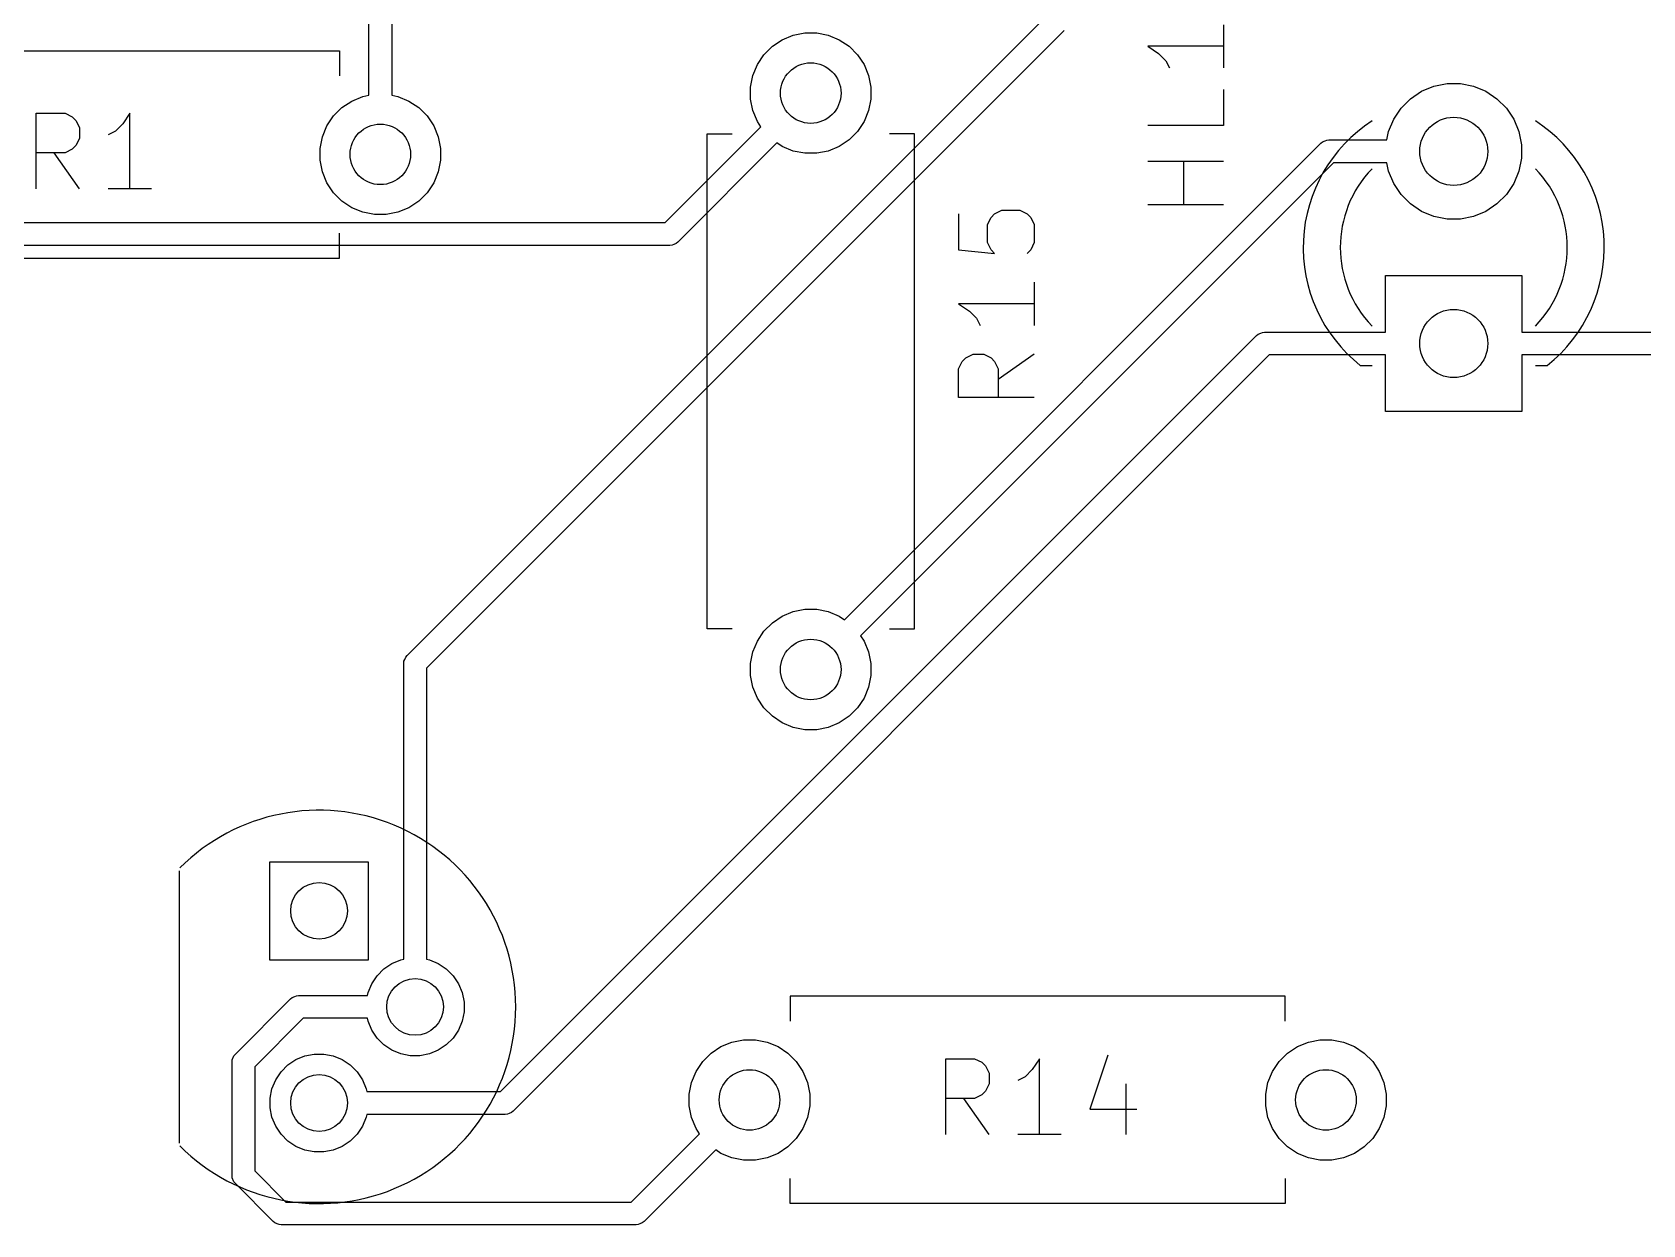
# Model space of a CAD drawing. Extents: x 119.8 to 199.8, y -185.2 to -95.2.
# Drawn here: x 160.46 to 181.75, y -158.81 to -143.05 of the extents above; entities that cross this region are included whole.
import ezdxf

# ---------------------------------------------------------------- set-up
doc = ezdxf.new("R2010")
doc.units = 0
doc.layers.add('BLACK', color=7, linetype='CONTINUOUS')

msp = doc.modelspace()

# ---------------------------------------------------------------- linework, layer by layer
at = {"layer": 'BLACK', "linetype": 'CONTINUOUS'}
for p, q in [((164.9156, -143.882491), (164.9156, -140.3244)), ((165.2156, -140.3244), (165.2156, -143.882491)), ((165.419534, -151.288334), (173.8482, -142.859668)), ((174.104266, -143.027866), (165.6756, -151.456532)), ((170.523372, -143.088848), (170.677186, -143.058252)), ((170.677186, -143.058252), (170.834014, -143.058252)), ((170.834014, -143.058252), (170.987828, -143.088848)), ((176.210419, -142.950114), (176.210419, -143.521542)), ((170.137192, -143.346885), (170.248085, -143.235992)), ((170.248085, -143.235992), (170.378483, -143.148863)), ((170.378483, -143.148863), (170.523372, -143.088848)), ((170.987828, -143.088848), (171.132717, -143.148863)), ((171.132717, -143.148863), (171.263115, -143.235992)), ((171.263115, -143.235992), (171.374008, -143.346885)), ((176.210419, -143.235828), (175.210419, -143.235828)), ((175.210419, -143.235828), (175.353276, -143.331066)), ((157.9856, -143.2944), (164.5256, -143.2944)), ((164.5256, -143.2944), (164.5256, -143.6244)), ((169.990048, -143.622172), (170.050063, -143.477283)), ((170.050063, -143.477283), (170.137192, -143.346885)), ((171.374008, -143.346885), (171.461137, -143.477283)), ((171.461137, -143.477283), (171.521152, -143.622172)), ((175.353276, -143.331066), (175.448514, -143.426304)), ((175.448514, -143.426304), (175.496133, -143.521542)), ((169.959452, -143.775986), (169.990048, -143.622172)), ((171.521152, -143.622172), (171.551748, -143.775986)), ((164.688483, -143.958863), (164.833372, -143.898848)), ((164.833372, -143.898848), (164.9156, -143.882491)), ((165.2156, -143.882491), (165.297828, -143.898848)), ((165.297828, -143.898848), (165.442717, -143.958863)), ((169.959452, -143.932814), (169.959452, -143.775986)), ((171.551748, -143.775986), (171.551748, -143.932814)), ((176.210419, -143.807257), (176.210419, -144.283447)), ((178.684646, -143.928691), (178.831343, -143.830671)), ((178.831343, -143.830671), (178.994344, -143.763154)), ((178.994344, -143.763154), (179.167385, -143.728734)), ((179.167385, -143.728734), (179.343815, -143.728734)), ((179.343815, -143.728734), (179.516856, -143.763154)), ((179.516856, -143.763154), (179.679857, -143.830671)), ((179.679857, -143.830671), (179.826554, -143.928691)), ((160.517505, -145.119219), (160.517505, -144.119219)), ((160.517505, -144.119219), (160.898457, -144.119219)), ((160.898457, -144.119219), (160.993695, -144.166838)), ((161.7556, -144.119219), (161.660362, -144.262076)), ((161.7556, -145.119219), (161.7556, -144.119219)), ((164.447192, -144.156885), (164.558085, -144.045992)), ((164.558085, -144.045992), (164.688483, -143.958863)), ((165.442717, -143.958863), (165.573115, -144.045992)), ((165.573115, -144.045992), (165.684008, -144.156885)), ((169.990048, -144.086628), (169.959452, -143.932814)), ((170.050063, -144.231517), (169.990048, -144.086628)), ((171.521152, -144.086628), (171.461137, -144.231517)), ((171.551748, -143.932814), (171.521152, -144.086628)), ((178.461871, -144.200143), (178.559891, -144.053446)), ((178.559891, -144.053446), (178.684646, -143.928691)), ((179.826554, -143.928691), (179.951309, -144.053446)), ((179.951309, -144.053446), (180.049329, -144.200143)), ((160.993695, -144.166838), (161.041314, -144.214457)), ((161.041314, -144.214457), (161.088933, -144.309695)), ((161.088933, -144.309695), (161.088933, -144.452552)), ((161.660362, -144.262076), (161.565124, -144.357314)), ((164.300048, -144.432172), (164.360063, -144.287283)), ((164.360063, -144.287283), (164.447192, -144.156885)), ((165.684008, -144.156885), (165.771137, -144.287283)), ((165.771137, -144.287283), (165.831152, -144.432172)), ((168.830868, -145.567), (170.096641, -144.301226)), ((170.096641, -144.301226), (170.050063, -144.231517)), ((171.461137, -144.231517), (171.374008, -144.361915)), ((176.210419, -144.283447), (175.210419, -144.283447)), ((178.394354, -144.363144), (178.461871, -144.200143)), ((180.049329, -144.200143), (180.116846, -144.363144)), ((161.041314, -144.54779), (160.993695, -144.595409)), ((161.088933, -144.452552), (161.041314, -144.54779)), ((161.565124, -144.357314), (161.469886, -144.404933)), ((164.269452, -144.585986), (164.300048, -144.432172)), ((165.831152, -144.432172), (165.861748, -144.585986)), ((170.308773, -144.513358), (168.999066, -145.823066)), ((169.3856, -144.3944), (169.7156, -144.3944)), ((169.3856, -150.9344), (169.3856, -144.3944)), ((170.378483, -144.559937), (170.308773, -144.513358)), ((170.523372, -144.619952), (170.378483, -144.559937)), ((171.132717, -144.559937), (170.987828, -144.619952)), ((171.263115, -144.472808), (171.132717, -144.559937)), ((171.202426, -150.815441), (177.499534, -144.518334)), ((171.374008, -144.361915), (171.263115, -144.472808)), ((172.1256, -144.3944), (171.7956, -144.3944)), ((172.1256, -150.9344), (172.1256, -144.3944)), ((177.499534, -144.518334), (177.522265, -144.499679)), ((177.522265, -144.499679), (177.553939, -144.486559)), ((177.553939, -144.486559), (177.576336, -144.477282)), ((177.576336, -144.477282), (177.6056, -144.4744)), ((177.6056, -144.4744), (178.372224, -144.4744)), ((178.372224, -144.4744), (178.394354, -144.363144)), ((180.116846, -144.363144), (180.151266, -144.536185)), ((180.151266, -144.536185), (180.151266, -144.712615)), ((160.898457, -144.643028), (160.517505, -144.643028)), ((161.088933, -145.119219), (160.7556, -144.643028)), ((160.993695, -144.595409), (160.898457, -144.643028)), ((164.269452, -144.742814), (164.269452, -144.585986)), ((164.300048, -144.896628), (164.269452, -144.742814)), ((165.861748, -144.742814), (165.831152, -144.896628)), ((165.861748, -144.585986), (165.861748, -144.742814)), ((170.677186, -144.650548), (170.523372, -144.619952)), ((170.834014, -144.650548), (170.677186, -144.650548)), ((170.987828, -144.619952), (170.834014, -144.650548)), ((177.667732, -144.7744), (171.414558, -151.027573)), ((176.210419, -144.759638), (175.210419, -144.759638)), ((175.686609, -145.331066), (175.686609, -144.759638)), ((178.372224, -144.7744), (177.667732, -144.7744)), ((178.394354, -144.885656), (178.372224, -144.7744)), ((180.151266, -144.712615), (180.116846, -144.885656)), ((164.360063, -145.041517), (164.300048, -144.896628)), ((165.831152, -144.896628), (165.771137, -145.041517)), ((178.461871, -145.048657), (178.394354, -144.885656)), ((180.116846, -144.885656), (180.049329, -145.048657)), ((162.041314, -145.119219), (161.469886, -145.119219)), ((164.447192, -145.171915), (164.360063, -145.041517)), ((164.558085, -145.282808), (164.447192, -145.171915)), ((165.684008, -145.171915), (165.573115, -145.282808)), ((165.771137, -145.041517), (165.684008, -145.171915)), ((178.559891, -145.195354), (178.461871, -145.048657)), ((178.684646, -145.320109), (178.559891, -145.195354)), ((179.951309, -145.195354), (179.826554, -145.320109)), ((180.049329, -145.048657), (179.951309, -145.195354)), ((164.688483, -145.369937), (164.558085, -145.282808)), ((164.833372, -145.429952), (164.688483, -145.369937)), ((165.442717, -145.369937), (165.297828, -145.429952)), ((165.573115, -145.282808), (165.442717, -145.369937)), ((173.186609, -145.450114), (173.281847, -145.402495)), ((173.281847, -145.402495), (173.519942, -145.402495)), ((173.519942, -145.402495), (173.61518, -145.450114)), ((176.210419, -145.331066), (175.210419, -145.331066)), ((178.831343, -145.418129), (178.684646, -145.320109)), ((179.826554, -145.320109), (179.679857, -145.418129)), ((158.560332, -145.567), (168.830868, -145.567)), ((164.987186, -145.460548), (164.833372, -145.429952)), ((165.144014, -145.460548), (164.987186, -145.460548)), ((165.297828, -145.429952), (165.144014, -145.460548)), ((172.710419, -145.450114), (172.710419, -145.926304)), ((173.091371, -145.592971), (173.13899, -145.497733)), ((173.091371, -145.831066), (173.091371, -145.592971)), ((173.13899, -145.497733), (173.186609, -145.450114)), ((173.61518, -145.450114), (173.6628, -145.497733)), ((173.6628, -145.497733), (173.710419, -145.592971)), ((173.710419, -145.592971), (173.710419, -145.831066)), ((178.994344, -145.485646), (178.831343, -145.418129)), ((179.167385, -145.520066), (178.994344, -145.485646)), ((179.343815, -145.520066), (179.167385, -145.520066)), ((179.516856, -145.485646), (179.343815, -145.520066)), ((179.679857, -145.418129), (179.516856, -145.485646)), ((164.5256, -146.0344), (164.5256, -145.7044)), ((168.976335, -145.841721), (168.944661, -145.85484)), ((168.999066, -145.823066), (168.976335, -145.841721)), ((173.13899, -145.926304), (173.091371, -145.831066)), ((173.710419, -145.831066), (173.6628, -145.926304)), ((157.9856, -146.0344), (164.5256, -146.0344)), ((168.893, -145.867), (158.4982, -145.867)), ((168.922264, -145.864118), (168.893, -145.867)), ((168.944661, -145.85484), (168.922264, -145.864118)), ((172.710419, -145.926304), (173.186609, -145.973923)), ((173.186609, -145.973923), (173.13899, -145.926304)), ((173.6628, -145.926304), (173.61518, -145.973923)), ((178.3556, -147.0144), (178.3556, -146.2644)), ((178.3556, -146.2644), (180.1556, -146.2644)), ((180.1556, -146.2644), (180.1556, -147.0144)), ((173.710419, -146.354876), (173.710419, -146.926304)), ((173.710419, -146.64059), (172.710419, -146.64059)), ((172.710419, -146.64059), (172.853276, -146.735828)), ((172.853276, -146.735828), (172.948514, -146.831066)), ((172.948514, -146.831066), (172.996133, -146.926304)), ((166.653468, -157.0544), (176.649534, -147.058334)), ((176.649534, -147.058334), (176.672265, -147.039679)), ((176.672265, -147.039679), (176.703939, -147.026559)), ((176.703939, -147.026559), (176.726336, -147.017282)), ((176.726336, -147.017282), (176.7556, -147.0144)), ((176.7556, -147.0144), (178.3556, -147.0144)), ((180.1556, -147.0144), (183.093468, -147.0144)), ((176.817732, -147.3144), (166.821666, -157.310466)), ((172.805657, -147.354876), (172.900895, -147.307257)), ((172.900895, -147.307257), (173.043752, -147.307257)), ((173.043752, -147.307257), (173.13899, -147.354876)), ((173.710419, -147.307257), (173.234228, -147.64059)), ((178.3556, -147.3144), (176.817732, -147.3144)), ((178.3556, -148.0644), (178.3556, -147.3144)), ((183.1556, -147.3144), (180.1556, -147.3144)), ((180.1556, -147.3144), (180.1556, -148.0644)), ((172.710419, -147.497733), (172.758038, -147.402495)), ((172.710419, -147.878685), (172.710419, -147.497733)), ((172.758038, -147.402495), (172.805657, -147.354876)), ((173.13899, -147.354876), (173.186609, -147.402495)), ((173.186609, -147.402495), (173.234228, -147.497733)), ((173.234228, -147.497733), (173.234228, -147.878685)), ((178.0196, -147.4544), (178.1756, -147.4544)), ((180.3356, -147.4544), (180.4916, -147.4544)), ((173.710419, -147.878685), (172.710419, -147.878685)), ((180.1556, -148.0644), (178.3556, -148.0644)), ((170.378483, -150.768863), (170.523372, -150.708848)), ((170.523372, -150.708848), (170.677186, -150.678252)), ((170.677186, -150.678252), (170.834014, -150.678252)), ((170.834014, -150.678252), (170.987828, -150.708848)), ((170.987828, -150.708848), (171.132717, -150.768863)), ((169.7156, -150.9344), (169.3856, -150.9344)), ((170.137192, -150.966885), (170.248085, -150.855992)), ((170.248085, -150.855992), (170.378483, -150.768863)), ((171.132717, -150.768863), (171.202426, -150.815441)), ((171.7956, -150.9344), (172.1256, -150.9344)), ((169.990048, -151.242172), (170.050063, -151.097283)), ((170.050063, -151.097283), (170.137192, -150.966885)), ((171.414558, -151.027573), (171.461137, -151.097283)), ((171.461137, -151.097283), (171.521152, -151.242172)), ((165.3756, -151.3944), (165.378482, -151.365136)), ((165.378482, -151.365136), (165.387759, -151.342739)), ((165.387759, -151.342739), (165.400879, -151.311065)), ((165.400879, -151.311065), (165.419534, -151.288334)), ((169.959452, -151.395986), (169.990048, -151.242172)), ((171.521152, -151.242172), (171.551748, -151.395986)), ((165.3756, -155.304694), (165.3756, -151.3944)), ((165.6756, -151.456532), (165.6756, -155.304694)), ((169.959452, -151.552814), (169.959452, -151.395986)), ((169.990048, -151.706628), (169.959452, -151.552814)), ((171.551748, -151.552814), (171.521152, -151.706628)), ((171.551748, -151.395986), (171.551748, -151.552814)), ((170.050063, -151.851517), (169.990048, -151.706628)), ((171.521152, -151.706628), (171.461137, -151.851517)), ((170.137192, -151.981915), (170.050063, -151.851517)), ((170.248085, -152.092808), (170.137192, -151.981915)), ((171.374008, -151.981915), (171.263115, -152.092808)), ((171.461137, -151.851517), (171.374008, -151.981915)), ((170.378483, -152.179937), (170.248085, -152.092808)), ((170.523372, -152.239952), (170.378483, -152.179937)), ((171.132717, -152.179937), (170.987828, -152.239952)), ((171.263115, -152.092808), (171.132717, -152.179937)), ((170.677186, -152.270548), (170.523372, -152.239952)), ((170.834014, -152.270548), (170.677186, -152.270548)), ((170.987828, -152.239952), (170.834014, -152.270548)), ((162.4056, -154.1344), (162.4056, -157.7344)), ((163.6056, -155.3144), (163.6056, -154.0144)), ((163.6056, -154.0144), (164.9056, -154.0144)), ((164.9056, -154.0144), (164.9056, -155.3144)), ((164.9056, -155.3144), (163.6056, -155.3144)), ((165.113244, -155.431943), (165.219192, -155.361151)), ((165.219192, -155.361151), (165.336915, -155.312389)), ((165.336915, -155.312389), (165.3756, -155.304694)), ((165.6756, -155.304694), (165.714285, -155.312389)), ((165.714285, -155.312389), (165.832008, -155.361151)), ((165.832008, -155.361151), (165.937956, -155.431943)), ((164.903589, -155.745715), (164.952351, -155.627992)), ((164.952351, -155.627992), (165.023143, -155.522044)), ((165.023143, -155.522044), (165.113244, -155.431943)), ((165.937956, -155.431943), (166.028057, -155.522044)), ((166.028057, -155.522044), (166.098849, -155.627992)), ((166.098849, -155.627992), (166.147611, -155.745715)), ((163.149534, -156.558334), (163.879534, -155.828334)), ((163.879534, -155.828334), (163.902265, -155.809679)), ((163.902265, -155.809679), (163.933939, -155.796559)), ((163.933939, -155.796559), (163.956336, -155.787282)), ((163.956336, -155.787282), (163.9856, -155.7844)), ((163.9856, -155.7844), (164.895894, -155.7844)), ((164.895894, -155.7844), (164.903589, -155.745715)), ((166.147611, -155.745715), (166.17247, -155.870689)), ((170.4856, -155.7944), (170.4856, -156.1244)), ((177.0256, -155.7944), (170.4856, -155.7944)), ((177.0256, -156.1244), (177.0256, -155.7944)), ((166.17247, -155.998111), (166.147611, -156.123085)), ((166.17247, -155.870689), (166.17247, -155.998111)), ((164.047732, -156.0844), (163.4056, -156.726532)), ((164.895894, -156.0844), (164.047732, -156.0844)), ((164.903589, -156.123085), (164.895894, -156.0844)), ((164.952351, -156.240808), (164.903589, -156.123085)), ((165.023143, -156.346756), (164.952351, -156.240808)), ((166.098849, -156.240808), (166.028057, -156.346756)), ((166.147611, -156.123085), (166.098849, -156.240808)), ((165.113244, -156.436857), (165.023143, -156.346756)), ((165.219192, -156.507649), (165.113244, -156.436857)), ((165.937956, -156.436857), (165.832008, -156.507649)), ((166.028057, -156.346756), (165.937956, -156.436857)), ((169.438085, -156.545992), (169.568483, -156.458863)), ((169.568483, -156.458863), (169.713372, -156.398848)), ((169.713372, -156.398848), (169.867186, -156.368252)), ((169.867186, -156.368252), (170.024014, -156.368252)), ((170.024014, -156.368252), (170.177828, -156.398848)), ((170.177828, -156.398848), (170.322717, -156.458863)), ((170.322717, -156.458863), (170.453115, -156.545992)), ((177.058085, -156.545992), (177.188483, -156.458863)), ((177.188483, -156.458863), (177.333372, -156.398848)), ((177.333372, -156.398848), (177.487186, -156.368252)), ((177.487186, -156.368252), (177.644014, -156.368252)), ((177.644014, -156.368252), (177.797828, -156.398848)), ((177.797828, -156.398848), (177.942717, -156.458863)), ((177.942717, -156.458863), (178.073115, -156.545992)), ((163.1056, -156.6644), (163.108482, -156.635136)), ((163.1056, -158.1644), (163.1056, -156.6644)), ((163.108482, -156.635136), (163.130331, -156.582389)), ((163.130331, -156.582389), (163.130879, -156.581065)), ((163.130879, -156.581065), (163.149534, -156.558334)), ((163.843244, -156.701943), (163.949192, -156.631151)), ((163.949192, -156.631151), (164.066915, -156.582389)), ((164.066915, -156.582389), (164.191889, -156.55753)), ((164.191889, -156.55753), (164.319311, -156.55753)), ((164.319311, -156.55753), (164.444285, -156.582389)), ((164.444285, -156.582389), (164.562008, -156.631151)), ((164.562008, -156.631151), (164.667956, -156.701943)), ((165.336915, -156.556411), (165.219192, -156.507649)), ((165.461889, -156.58127), (165.336915, -156.556411)), ((165.589311, -156.58127), (165.461889, -156.58127)), ((165.714285, -156.556411), (165.589311, -156.58127)), ((165.832008, -156.507649), (165.714285, -156.556411)), ((169.240063, -156.787283), (169.327192, -156.656885)), ((169.327192, -156.656885), (169.438085, -156.545992)), ((170.453115, -156.545992), (170.564008, -156.656885)), ((170.564008, -156.656885), (170.651137, -156.787283)), ((172.541314, -157.619219), (172.541314, -156.619219)), ((172.541314, -156.619219), (172.922266, -156.619219)), ((172.922266, -156.619219), (173.017504, -156.666838)), ((173.017504, -156.666838), (173.065123, -156.714457)), ((173.779409, -156.619219), (173.684171, -156.762076)), ((173.779409, -157.619219), (173.779409, -156.619219)), ((174.684171, -156.5716), (174.446076, -157.285885)), ((176.860063, -156.787283), (176.947192, -156.656885)), ((176.947192, -156.656885), (177.058085, -156.545992)), ((178.073115, -156.545992), (178.184008, -156.656885)), ((178.184008, -156.656885), (178.271137, -156.787283)), ((163.4056, -156.726532), (163.4056, -158.102268)), ((163.633589, -157.015715), (163.682351, -156.897992)), ((163.682351, -156.897992), (163.753143, -156.792044)), ((163.753143, -156.792044), (163.843244, -156.701943)), ((164.667956, -156.701943), (164.758057, -156.792044)), ((164.758057, -156.792044), (164.828849, -156.897992)), ((164.828849, -156.897992), (164.877611, -157.015715)), ((169.180048, -156.932172), (169.240063, -156.787283)), ((170.651137, -156.787283), (170.711152, -156.932172)), ((173.065123, -156.714457), (173.112742, -156.809695)), ((173.112742, -156.809695), (173.112742, -156.952552)), ((173.588933, -156.857314), (173.493695, -156.904933)), ((173.684171, -156.762076), (173.588933, -156.857314)), ((176.800048, -156.932172), (176.860063, -156.787283)), ((178.271137, -156.787283), (178.331152, -156.932172)), ((163.60873, -157.140689), (163.633589, -157.015715)), ((164.877611, -157.015715), (164.885306, -157.0544)), ((164.885306, -157.0544), (166.653468, -157.0544)), ((169.149452, -157.085986), (169.180048, -156.932172)), ((169.149452, -157.242814), (169.149452, -157.085986)), ((170.711152, -156.932172), (170.741748, -157.085986)), ((170.741748, -157.085986), (170.741748, -157.242814)), ((173.017504, -157.095409), (172.922266, -157.143028)), ((173.065123, -157.04779), (173.017504, -157.095409)), ((173.112742, -156.952552), (173.065123, -157.04779)), ((174.922266, -156.952552), (174.922266, -157.619219)), ((176.769452, -157.085986), (176.800048, -156.932172)), ((176.769452, -157.242814), (176.769452, -157.085986)), ((178.331152, -156.932172), (178.361748, -157.085986)), ((178.361748, -157.085986), (178.361748, -157.242814)), ((163.60873, -157.268111), (163.60873, -157.140689)), ((163.633589, -157.393085), (163.60873, -157.268111)), ((166.798935, -157.329121), (166.767261, -157.34224)), ((166.821666, -157.310466), (166.798935, -157.329121)), ((169.180048, -157.396628), (169.149452, -157.242814)), ((170.741748, -157.242814), (170.711152, -157.396628)), ((172.922266, -157.143028), (172.541314, -157.143028)), ((173.112742, -157.619219), (172.779409, -157.143028)), ((174.446076, -157.285885), (175.065123, -157.285885)), ((176.800048, -157.396628), (176.769452, -157.242814)), ((178.361748, -157.242814), (178.331152, -157.396628)), ((163.682351, -157.510808), (163.633589, -157.393085)), ((163.753143, -157.616756), (163.682351, -157.510808)), ((164.828849, -157.510808), (164.758057, -157.616756)), ((164.877611, -157.393085), (164.828849, -157.510808)), ((164.885306, -157.3544), (164.877611, -157.393085)), ((166.7156, -157.3544), (164.885306, -157.3544)), ((166.744864, -157.351518), (166.7156, -157.3544)), ((166.767261, -157.34224), (166.744864, -157.351518)), ((169.240063, -157.541517), (169.180048, -157.396628)), ((169.286641, -157.611226), (169.240063, -157.541517)), ((170.651137, -157.541517), (170.564008, -157.671915)), ((170.711152, -157.396628), (170.651137, -157.541517)), ((176.860063, -157.541517), (176.800048, -157.396628)), ((176.947192, -157.671915), (176.860063, -157.541517)), ((178.271137, -157.541517), (178.184008, -157.671915)), ((178.331152, -157.396628), (178.271137, -157.541517)), ((163.843244, -157.706857), (163.753143, -157.616756)), ((163.949192, -157.777649), (163.843244, -157.706857)), ((164.667956, -157.706857), (164.562008, -157.777649)), ((164.758057, -157.616756), (164.667956, -157.706857)), ((168.383468, -158.5144), (169.286641, -157.611226)), ((170.564008, -157.671915), (170.453115, -157.782808)), ((174.065123, -157.619219), (173.493695, -157.619219)), ((177.058085, -157.782808), (176.947192, -157.671915)), ((178.184008, -157.671915), (178.073115, -157.782808)), ((164.066915, -157.826411), (163.949192, -157.777649)), ((164.191889, -157.85127), (164.066915, -157.826411)), ((164.319311, -157.85127), (164.191889, -157.85127)), ((164.444285, -157.826411), (164.319311, -157.85127)), ((164.562008, -157.777649), (164.444285, -157.826411)), ((169.498773, -157.823358), (168.551666, -158.770466)), ((169.568483, -157.869937), (169.498773, -157.823358)), ((169.713372, -157.929952), (169.568483, -157.869937)), ((169.867186, -157.960548), (169.713372, -157.929952)), ((170.024014, -157.960548), (169.867186, -157.960548)), ((170.177828, -157.929952), (170.024014, -157.960548)), ((170.322717, -157.869937), (170.177828, -157.929952)), ((170.453115, -157.782808), (170.322717, -157.869937)), ((177.188483, -157.869937), (177.058085, -157.782808)), ((177.333372, -157.929952), (177.188483, -157.869937)), ((177.487186, -157.960548), (177.333372, -157.929952)), ((177.644014, -157.960548), (177.487186, -157.960548)), ((177.797828, -157.929952), (177.644014, -157.960548)), ((177.942717, -157.869937), (177.797828, -157.929952)), ((178.073115, -157.782808), (177.942717, -157.869937)), ((163.108482, -158.193663), (163.1056, -158.1644)), ((163.4056, -158.102268), (163.817732, -158.5144)), ((163.130879, -158.247735), (163.108482, -158.193663)), ((163.149534, -158.270466), (163.130879, -158.247735)), ((163.649534, -158.770466), (163.149534, -158.270466)), ((170.4856, -158.5344), (170.4856, -158.2044)), ((177.0256, -158.2044), (177.0256, -158.5344)), ((163.817732, -158.5144), (168.383468, -158.5144)), ((177.0256, -158.5344), (170.4856, -158.5344)), ((163.672265, -158.789121), (163.649534, -158.770466)), ((163.703939, -158.80224), (163.672265, -158.789121)), ((163.726336, -158.811518), (163.703939, -158.80224)), ((163.7556, -158.8144), (163.726336, -158.811518)), ((168.4456, -158.8144), (163.7556, -158.8144)), ((168.474864, -158.811518), (168.4456, -158.8144)), ((168.497261, -158.80224), (168.474864, -158.811518)), ((168.528935, -158.789121), (168.497261, -158.80224)), ((168.551666, -158.770466), (168.528935, -158.789121))]:
    msp.add_line(p, q, dxfattribs=at)
at = {"layer": 'BLACK'}
for centre, radius in [((170.7556, -143.8544), 0.4), ((170.7556, -143.8544), 0.4), ((170.7556, -143.8544), 0.4), ((165.0656, -144.6644), 0.4), ((165.0656, -144.6644), 0.4), ((165.0656, -144.6644), 0.4), ((179.2556, -144.6244), 0.45), ((179.2556, -144.6244), 0.45), ((179.2556, -144.6244), 0.45), ((179.2556, -147.1644), 0.45), ((179.2556, -147.1644), 0.45), ((179.2556, -147.1644), 0.45), ((170.7556, -151.4744), 0.4), ((170.7556, -151.4744), 0.4), ((170.7556, -151.4744), 0.4), ((164.2556, -154.6644), 0.375), ((164.2556, -154.6644), 0.375), ((164.2556, -154.6644), 0.375), ((165.5256, -155.9344), 0.375), ((165.5256, -155.9344), 0.375), ((165.5256, -155.9344), 0.375), ((164.2556, -157.2044), 0.375), ((164.2556, -157.2044), 0.375), ((164.2556, -157.2044), 0.375), ((169.9456, -157.1644), 0.4), ((169.9456, -157.1644), 0.4), ((169.9456, -157.1644), 0.4), ((177.5656, -157.1644), 0.4), ((177.5656, -157.1644), 0.4), ((177.5656, -157.1644), 0.4)]:
    msp.add_circle(centre, radius, dxfattribs=at)
for centre, radius, start, end in [((179.2556, -145.8944), 1.99, -237.1293526, -128.3791336), ((179.2556, -145.8944), 1.99, -51.6208664, 57.1293526), ((179.2556, -145.8944), 1.5, -223.9428155, -136.054483), ((179.2556, -145.8944), 1.5, -43.945517, 43.9428155), ((164.2556, -155.9344), 2.600001, 0, 135), ((164.2556, -155.9344), 2.6, -135, 0)]:
    msp.add_arc(centre, radius, start, end, dxfattribs=at)
at = {"layer": 'WHITE'}
for centre, radius in [((170.7556, -143.8544), 0.4), ((165.0656, -144.6644), 0.4), ((179.2556, -144.6244), 0.45), ((179.2556, -147.1644), 0.45), ((170.7556, -151.4744), 0.4), ((164.2556, -154.6644), 0.375), ((165.5256, -155.9344), 0.375), ((164.2556, -157.2044), 0.375), ((169.9456, -157.1644), 0.4), ((177.5656, -157.1644), 0.4)]:
    msp.add_circle(centre, radius, dxfattribs=at)

doc.saveas('drawing.dxf')
